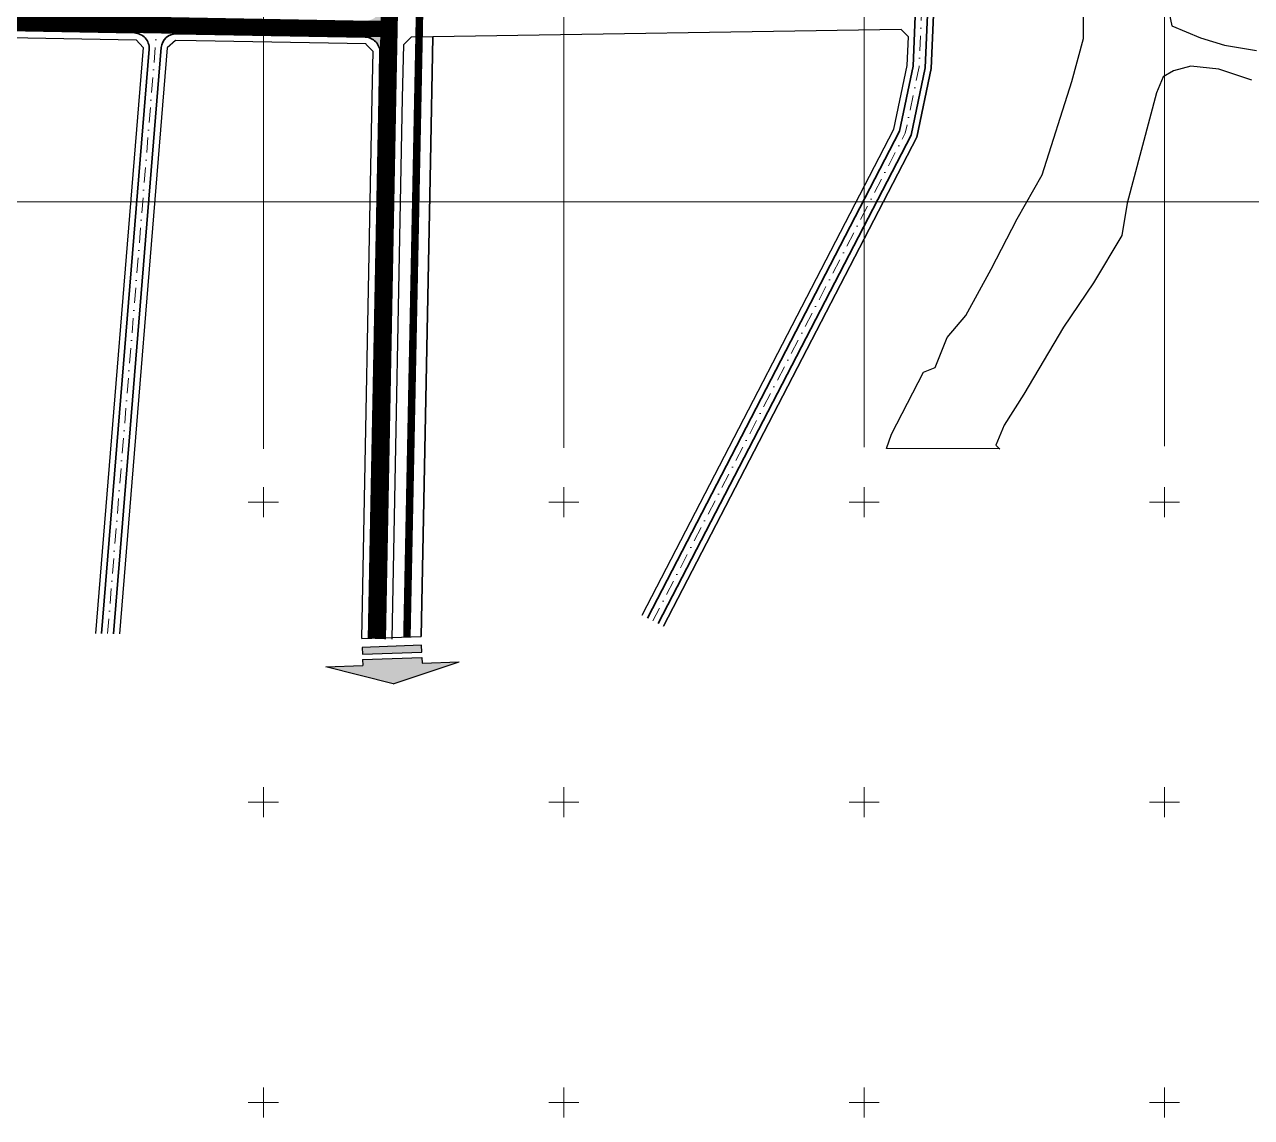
# Model space of a CAD drawing. Header units: millimetres. Extents: x 546597 to 607848, y 1180644 to 1193180.
# Drawn here: x 600441 to 601258, y 1183790 to 1184518 of the extents above; entities that cross this region are included whole.
import ezdxf

# ---------------------------------------------------------------- set-up
doc = ezdxf.new("R2010")
doc.units = ezdxf.units.MM
doc.header["$MEASUREMENT"] = 0
doc.linetypes.add('ACAD_ISO02W100', pattern=[15, 12, -3])
doc.linetypes.add('DASHDOT', pattern=[1, 0.5, -0.25, 0, -0.25])
doc.layers.get('0').update_dxf_attribs({"linetype": 'CONTINUOUS', "lineweight": 20})
for name, color, linetype, lineweight in [('A-DUONG', 1, 'CONTINUOUS', 35), ('A-LE', 4, 'CONTINUOUS', 25), ('A-TIM', 6, 'DASHDOT', 13), ('duong MOI - 20m', 251, 'ACAD_ISO02W100', 5), ('toa do', 2, 'CONTINUOUS', 13)]:
    doc.layers.add(name, color=color, linetype=linetype, lineweight=lineweight)
for name, color, linetype in [('DIEN', 20, 'CONTINUOUS'), ('duong MOI', 251, 'ACAD_ISO02W100'), ('SONG', 150, 'CONTINUOUS')]:
    doc.layers.add(name, color=color, linetype=linetype)
doc.linetypes.add('FENCELINE2', pattern='A,6.35,-2.54,[132,ltypeshp.shx,S=2.54,R=0,X=-2.54,Y=0],-2.54,25.4', length=36.83)

# ---------------------------------------------------------------- blocks, each defined once
blk = doc.blocks.new('A$C1AD862F4')
h = blk.add_hatch(color=256)
h.paths.add_polyline_path([(23.2, 5.93), (24.65, 9.65), (47.84, 0.62), (10.76, 29.1), (-35.81, 33.19), (-12.62, 24.16), (-14.07, 20.45)])
h.paths.add_polyline_path([(-15.35, 17.15), (-17.03, 12.83), (20.24, -1.68), (21.92, 2.63)])
for p, q in [((10.76, 29.1), (-35.81, 33.19)), ((-12.62, 24.16), (-35.81, 33.19)), ((10.76, 29.1), (47.84, 0.62)), ((-15.35, 17.15), (-17.03, 12.83)), ((21.92, 2.63), (-15.35, 17.15)), ((-14.07, 20.45), (-12.62, 24.16)), ((23.2, 5.93), (-14.07, 20.45)), ((-17.03, 12.83), (20.24, -1.68)), ((23.2, 5.93), (24.65, 9.65)), ((47.84, 0.62), (24.65, 9.65)), ((18.06, -7.26), (-19.21, 7.25)), ((20.24, -1.68), (21.92, 2.63))]:
    blk.add_line(p, q)
blk = doc.blocks.new('CROSS')
for p, q in [((0, -5), (0, 5)), ((-5, 0), (5, 0))]:
    blk.add_line(p, q)

msp = doc.modelspace()

# ---------------------------------------------------------------- hatches: boundary and pattern name
at = {"layer": 'duong MOI', "ltscale": 3}
h = msp.add_hatch(color=254, dxfattribs=at)
h.paths.add_polyline_path([(600683.79, 1184534.44), (600678.28, 1184533.97), (600678.21, 1184530.54, -0.41393), (600668.03, 1184520.73), (600667.91, 1184515.24), (600668.41, 1184515.23), (600683.42, 1184515.46)])
h.paths.add_polyline_path([(600683.42, 1184515.46), (600668.41, 1184515.23), (600667.91, 1184515.24), (600667.8, 1184509.74, -0.414497), (600677.61, 1184499.55), (600677.51, 1184494.25), (600682.99, 1184493.35)])
h.paths.add_polyline_path([(600689.3, 1184534.9), (600683.79, 1184534.44), (600682.99, 1184493.35), (600688.48, 1184492.45)])

# ---------------------------------------------------------------- linework, layer by layer
at = {"layer": 'A-DUONG', "ltscale": 0.05}
for p, q in [((601040.67, 1184489.44), (601042.37, 1184529.67)), ((601031.27, 1184444.5), (601040.67, 1184489.44)), ((600862.97, 1184119.12), (601031.27, 1184444.5))]:
    msp.add_line(p, q, dxfattribs=at)
for points in [[(600681.05, 1184108.78), (600688.03, 1184469.42), (600693.52, 1184753.41, -0.405387), (600703.41, 1184763.22), (600878.02, 1184765.12, -0.168181), (600884.22, 1184763.05), (600914.35, 1184739.88), (600951.9, 1184714.77), (600980.18, 1184689.57), (601001.14, 1184656.53), (601020.88, 1184606.14), (601029.75, 1184568.54), (601034.35, 1184529.37), (601032.71, 1184490.43), (601023.66, 1184447.21), (600855.86, 1184122.79)], [(600302.03, 1184116.57), (600331.68, 1184473.6), (600334.27, 1184506.46, -0.396628), (600344.42, 1184515.67), (600514.1, 1184512.56, -0.432705), (600523.89, 1184501.75), (600492.26, 1184112.44)], [(600500.27, 1184112.28), (600532, 1184502.86, -0.395961), (600542.16, 1184512.04), (600555.24, 1184511.8), (600667.8, 1184509.74, -0.414497), (600677.61, 1184499.55), (600677.03, 1184469.63), (600670.05, 1184109)]]:
    msp.add_lwpolyline(points, format="xyb", dxfattribs=at)
at = {"layer": 'A-DUONG'}
for points in [[(600862.97, 1184119.12), (601031.27, 1184444.5), (601040.67, 1184489.44), (601042.37, 1184529.67)], [(600712.82, 1184509.92), (600711.22, 1184427), (600705.07, 1184110.56)]]:
    msp.add_lwpolyline(points, dxfattribs=at)
at = {"layer": 'A-LE', "ltscale": 0.05}
for p, q in [((601044.66, 1184488.94), (601046.37, 1184529.82)), ((601035.07, 1184443.15), (601044.66, 1184488.94)), ((600866.52, 1184117.28), (601035.07, 1184443.15))]:
    msp.add_line(p, q, dxfattribs=at)
for points in [[(601046.37, 1184529.82), (601044.66, 1184488.94), (601035.07, 1184443.15), (600866.52, 1184117.28)], [(600309, 1184115.99), (600338.65, 1184473.04), (600341.27, 1184506.24), (600346.67, 1184511.13), (600515.38, 1184508.03), (600519.97, 1184502.96), (600488.25, 1184112.52)], [(600665.55, 1184109.08), (600672.53, 1184469.72), (600673.13, 1184500.3), (600668.22, 1184505.22), (600668.4, 1184505.23), (600555.16, 1184507.3), (600541.41, 1184507.56), (600536, 1184502.67), (600504.28, 1184112.21)]]:
    msp.add_lwpolyline(points, dxfattribs=at)
at = {"layer": 'A-LE'}
for points in [[(600712.82, 1184509.92), (600712.82, 1184509.92), (600698.31, 1184509.69), (600693.21, 1184504.62), (600692.53, 1184469.35), (600685.55, 1184108.7)], [(601019.86, 1184448.56), (601028.73, 1184490.93), (601029.52, 1184509.9), (601024.73, 1184514.81), (600712.82, 1184509.92)], [(600852.31, 1184124.63), (601019.86, 1184448.56)]]:
    msp.add_lwpolyline(points, dxfattribs=at)
at = {"layer": 'A-TIM', "ltscale": 20, "flags": 128}
msp.add_lwpolyline([(599135.96, 1184980.02), (599219.96, 1185316.87), (599225.68, 1185337), (599235.27, 1185357.07), (599244.95, 1185370.33), (599261.14, 1185385.58), (599274.95, 1185395.11), (599290.16, 1185402.13), (599314.09, 1185407.78), (599363.42, 1185408.97), (599399.39, 1185406.73), (599450.97, 1185398.14), (599515.88, 1185378.09), (599558.43, 1185360.29), (599615.85, 1185329.54), (599654.23, 1185306.76), (599687.56, 1185286.98), (599723, 1185268.83), (599973.43, 1185142.94), (600011.12, 1185123.81, 0.02625), (600051.96, 1185105.71, 0.054055), (600092.72, 1185095.01, 0.03356), (600146.17, 1185090.64, 0.002948), (600182.82, 1185094.52), (600334.49, 1185100.72), (600401.91, 1185103.6), (600474.41, 1185104.34), (600521.42, 1185102.55), (600562.94, 1185091.97), (600594.45, 1185077.63), (600635.36, 1185050.21), (600674.59, 1185016.13), (600686.02, 1185007.63), (600732.19, 1184986.31), (600765.57, 1184978.65), (600800.98, 1184955.21), (600826.09, 1184921.98), (600839.39, 1184886.3), (600845.25, 1184840.1), (600856.21, 1184809.34), (600885.48, 1184767.13), (600916.69, 1184743.13), (600954.36, 1184717.94), (600983.26, 1184692.18), (601004.73, 1184658.35), (601024.71, 1184607.34), (601033.69, 1184569.23), (601038.36, 1184529.52), (601036.69, 1184489.94), (601027.47, 1184445.85), (600859.42, 1184120.96)], format="xyb", dxfattribs=at)
for points in [[(600496.26, 1184112.36), (600552.46, 1184804.05), (600574.83, 1185086.56)], [(600692.87, 1185004.47), (600688.88, 1184798.04), (600688.14, 1184759.59), (600682.53, 1184469.53), (600675.55, 1184108.89)], [(600692.87, 1185004.47), (600688.88, 1184798.04), (600688.14, 1184759.59), (600682.53, 1184469.53), (600675.55, 1184108.89)], [(599986.96, 1184527.74), (600555.34, 1184517.3), (600668.41, 1184515.23), (600683.42, 1184515.46)]]:
    msp.add_lwpolyline(points, dxfattribs=at)
at = {"layer": 'DIEN', "linetype": 'FENCELINE2', "ltscale": 2, "const_width": 5}
msp.add_lwpolyline([(600688.16, 1185378.36), (600713.92, 1185016.61), (600695.58, 1184109.65)], dxfattribs=at)
at = {"layer": 'duong MOI', "color": 254, "ltscale": 3, "const_width": 11, "flags": 128}
msp.add_lwpolyline([(600692.87, 1185004.47), (600688.88, 1184798.04), (600688.14, 1184759.59), (600682.53, 1184469.53), (600675.55, 1184108.89)], dxfattribs=at)
at = {"layer": 'duong MOI - 20m', "color": 254, "ltscale": 2, "const_width": 11, "flags": 128}
msp.add_lwpolyline([(599986.96, 1184527.74), (600555.34, 1184517.3), (600668.41, 1184515.23), (600683.42, 1184515.46)], dxfattribs=at)
at = {"layer": 'SONG'}
for points in [[(601258.23, 1184481.12), (601236.19, 1184488.4), (601217.64, 1184490.35), (601206.12, 1184487.42), (601199.28, 1184483.32), (601194.79, 1184472.59), (601175.2, 1184399.18), (601171.75, 1184377.73), (601152.74, 1184346.03), (601132.9, 1184316.58), (601106.47, 1184271.99), (601093.35, 1184251.22), (601087.7, 1184237.9), (601089.58, 1184236.1), (601090.36, 1184235.45), (601015.05, 1184235.65), (601018.18, 1184245.19), (601039.66, 1184286.57), (601047.44, 1184289.78), (601055.38, 1184309.62), (601067.79, 1184324.27), (601084.72, 1184355.21), (601102, 1184388.81), (601118.51, 1184418.09), (601138.36, 1184480.25), (601146.07, 1184508.93), (601146.08, 1184548.12)], [(601203.23, 1184525.69), (601205.02, 1184517.41), (601223.93, 1184509.36), (601240.1, 1184504.39), (601261.38, 1184500.83)]]:
    msp.add_lwpolyline(points, dxfattribs=at)
at = {"layer": 'toa do', "color": 250}
for p, q in [((600599.98, 1188405.4), (600599.98, 1184235.48)), ((600799.98, 1188405.4), (600799.98, 1184236.09)), ((601199.98, 1188405.4), (601199.98, 1184237.32)), ((607842.61, 1184400.01), (592291.23, 1184400.01))]:
    msp.add_line(p, q, dxfattribs=at)
at = {"layer": 'toa do', "color": 252}
msp.add_line((600999.98, 1188405.4), (600999.98, 1184236.71), dxfattribs=at)

# ---------------------------------------------------------------- block references
at = {"layer": 'A-LE', "xscale": 0.9886037235858842, "yscale": 0.9886037235858842, "zscale": 0.9886037235858842, "rotation": 203.4185805476386}
msp.add_blockref('A$C1AD862F4', (600684.79, 1184109.59), dxfattribs=at)
at = {"layer": 'toa do', "xscale": 2, "yscale": 2, "zscale": 2}
for p in [(600599.98, 1184400.01), (600599.98, 1184400.01), (600799.98, 1184400.01), (600799.98, 1184400.01), (600999.98, 1184400.01), (600999.98, 1184400.01), (601199.98, 1184400.01), (601199.98, 1184400.01), (600599.98, 1184200.01), (600599.98, 1184200.01), (600799.98, 1184200.01), (600799.98, 1184200.01), (600999.98, 1184200.01), (600999.98, 1184200.01), (601199.98, 1184200.01), (601199.98, 1184200.01), (600599.98, 1184000.01), (600599.98, 1184000.01), (600799.98, 1184000.01), (600799.98, 1184000.01), (600999.98, 1184000.01), (600999.98, 1184000.01), (601199.98, 1184000.01), (601199.98, 1184000.01), (600599.98, 1183800.01), (600599.98, 1183800.01), (600799.98, 1183800.01), (600799.98, 1183800.01), (600999.98, 1183800.01), (600999.98, 1183800.01), (601199.98, 1183800.01), (601199.98, 1183800.01)]:
    msp.add_blockref('CROSS', p, dxfattribs=at)

doc.saveas('drawing.dxf')
